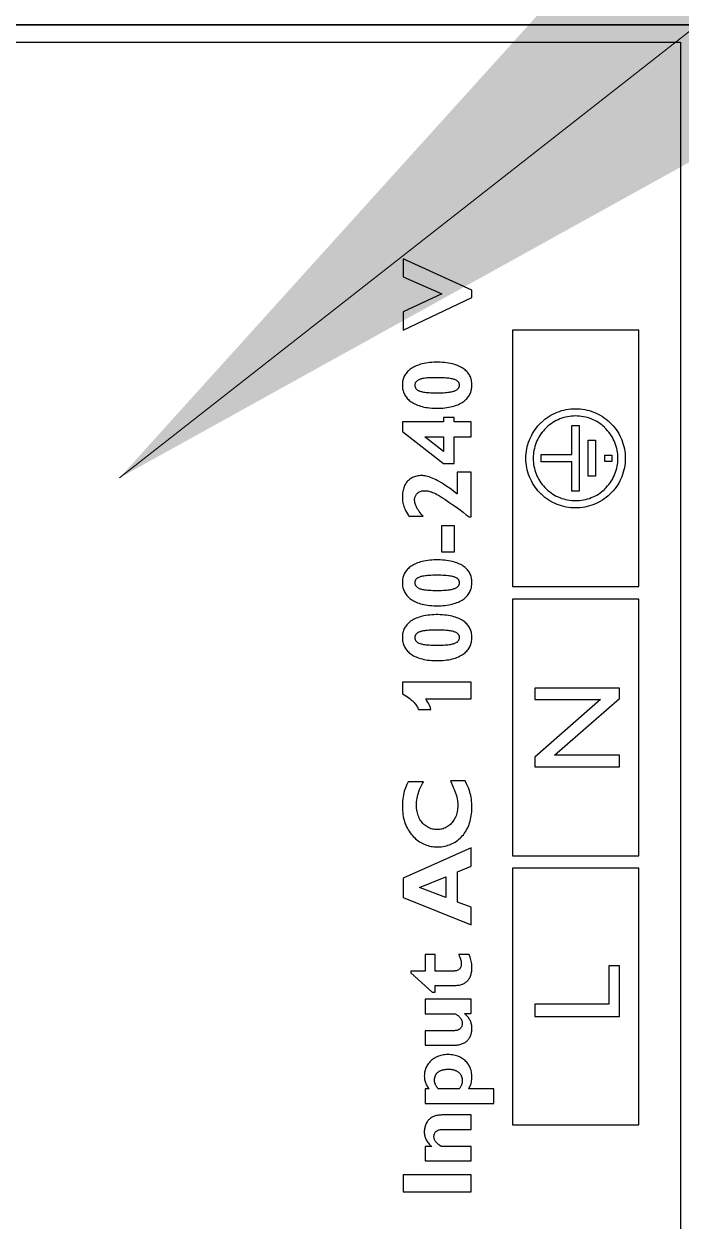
# Paper-space layout '2 DOOR PANEL LAYOUT - A1 Sheet' of a CAD drawing. Extents: x 50 to 825, y 22 to 486.
# Drawn here: x 434.412 to 436.84, y 322.807 to 327.233 of the extents above; entities that cross this region are included whole.
import ezdxf

# ---------------------------------------------------------------- set-up
doc = ezdxf.new("R2010")
doc.units = 0
doc.layers.add('N-ANNO-TEXT', color=2, linetype='Continuous', lineweight=18)
doc.layers.add('N-EQPM', color=3, linetype='Continuous', lineweight=25)

psp = doc.layouts.new('2 DOOR PANEL LAYOUT - A1 Sheet')

# ---------------------------------------------------------------- linework, layer by layer
at = {"layer": 'N-ANNO-TEXT'}
psp.add_lwpolyline([(434.7652, 325.5548), (440.0535, 329.7011), (442.566, 329.7011)], dxfattribs=at)
psp.add_solid([(438.6492, 327.707), (434.7652, 325.5548), (437.7412, 328.8503)], dxfattribs=at)
at = {"layer": 'N-EQPM', "linetype": 'Continuous'}
for p, q in [((422.2664, 327.2298), (439.1849, 327.2298)), ((437.1026, 327.2298), (423.5678, 327.2298)), ((423.8203, 327.1657), (436.8386, 327.1657)), ((436.8386, 327.1657), (436.8386, 319.4873))]:
    psp.add_line(p, q, dxfattribs=at)
for points in [[(436.0675, 326.2491), (435.8137, 326.3648), (435.8137, 326.2976), (435.9566, 326.2348), (435.8137, 326.1686), (435.8137, 326.1007), (436.0675, 326.2219)], [(436.6841, 326.1013), (436.2173, 326.1013), (436.2173, 325.1523), (436.6841, 325.1523)], [(435.8133, 325.876), (435.8146, 325.872), (435.8161, 325.8682), (435.8178, 325.8644), (435.8197, 325.8608), (435.8219, 325.8572), (435.8243, 325.8538), (435.8269, 325.8505), (435.8297, 325.8472), (435.8328, 325.8441), (435.8361, 325.8411), (435.8397, 325.8382), (435.8435, 325.8355), (435.8476, 325.8328), (435.8519, 325.8303), (435.8565, 325.8279), (435.8614, 325.8256), (435.8666, 325.8235), (435.872, 325.8216), (435.8778, 325.8197), (435.8838, 325.8181), (435.8902, 325.8166), (435.8969, 325.8154), (435.9039, 325.8143), (435.9112, 325.8134), (435.9189, 325.8127), (435.9269, 325.8122), (435.9352, 325.812), (435.9389, 325.812), (435.944, 325.812), (435.9522, 325.8123), (435.9602, 325.8128), (435.9678, 325.8135), (435.9751, 325.8144), (435.9821, 325.8155), (435.9887, 325.8168), (435.9951, 325.8183), (436.0011, 325.82), (436.0068, 325.8218), (436.0122, 325.8238), (436.0173, 325.8259), (436.0222, 325.8281), (436.0267, 325.8305), (436.031, 325.833), (436.035, 325.8357), (436.0387, 325.8384), (436.0422, 325.8413), (436.0455, 325.8442), (436.0485, 325.8473), (436.0513, 325.8505), (436.0538, 325.8538), (436.0561, 325.8572), (436.0583, 325.8607), (436.0602, 325.8644), (436.0618, 325.8681), (436.0633, 325.872), (436.064, 325.874), (436.0646, 325.8761), (436.0656, 325.8802), (436.0664, 325.8845), (436.067, 325.889), (436.0674, 325.8936), (436.0675, 325.8983), (436.0674, 325.903), (436.067, 325.9075), (436.0664, 325.9118), (436.0656, 325.916), (436.0646, 325.9201), (436.0633, 325.924), (436.0619, 325.9278), (436.0602, 325.9314), (436.0583, 325.935), (436.0562, 325.9384), (436.0538, 325.9417), (436.0513, 325.9449), (436.0485, 325.948), (436.0455, 325.9509), (436.0422, 325.9538), (436.0387, 325.9566), (436.035, 325.9592), (436.0309, 325.9618), (436.0266, 325.9642), (436.022, 325.9665), (436.0171, 325.9687), (436.0119, 325.9708), (436.0064, 325.9727), (436.0005, 325.9745), (435.9943, 325.9761), (435.9878, 325.9775), (435.9809, 325.9788), (435.9737, 325.9798), (435.9662, 325.9807), (435.9583, 325.9814), (435.9501, 325.9818), (435.9415, 325.982), (435.9378, 325.9821), (435.9351, 325.982), (435.9269, 325.9818), (435.919, 325.9814), (435.9114, 325.9808), (435.9041, 325.9799), (435.8971, 325.9788), (435.8904, 325.9775), (435.8839, 325.9761), (435.8778, 325.9745), (435.872, 325.9727), (435.8665, 325.9707), (435.8613, 325.9686), (435.8564, 325.9664), (435.8518, 325.964), (435.8474, 325.9615), (435.8433, 325.9589), (435.8395, 325.9562), (435.836, 325.9533), (435.8327, 325.9504), (435.8296, 325.9473), (435.8268, 325.9442), (435.8242, 325.9409), (435.8218, 325.9376), (435.8197, 325.9341), (435.8177, 325.9305), (435.816, 325.9269), (435.8146, 325.923), (435.8133, 325.9191), (435.8127, 325.9171), (435.8123, 325.9151), (435.8114, 325.9109), (435.8108, 325.9066), (435.8105, 325.9022), (435.8104, 325.8976), (435.8105, 325.893), (435.8108, 325.8886), (435.8114, 325.8843), (435.8123, 325.8801)], [(436.0199, 325.9028), (436.0202, 325.9012), (436.0204, 325.8994), (436.0205, 325.8976), (436.0204, 325.8957), (436.0202, 325.8939), (436.0199, 325.8922), (436.0194, 325.8906), (436.0189, 325.889), (436.0182, 325.8875), (436.0174, 325.8861), (436.0164, 325.8847), (436.0153, 325.8834), (436.0141, 325.8821), (436.0128, 325.8809), (436.0112, 325.8797), (436.0095, 325.8785), (436.0076, 325.8774), (436.0055, 325.8764), (436.0032, 325.8753), (436.0007, 325.8744), (435.9978, 325.8734), (435.9947, 325.8725), (435.9913, 325.8717), (435.9875, 325.871), (435.9834, 325.8703), (435.9788, 325.8697), (435.9738, 325.8691), (435.9682, 325.8686), (435.9621, 325.8683), (435.9554, 325.868), (435.9479, 325.8679), (435.9415, 325.8678), (435.9405, 325.8678), (435.9307, 325.8679), (435.9224, 325.868), (435.9152, 325.8683), (435.9089, 325.8687), (435.9033, 325.8691), (435.8982, 325.8696), (435.8937, 325.8702), (435.8896, 325.8708), (435.8859, 325.8716), (435.8825, 325.8723), (435.8795, 325.8732), (435.8768, 325.8741), (435.8743, 325.875), (435.872, 325.876), (435.87, 325.877), (435.8681, 325.8781), (435.8665, 325.8792), (435.865, 325.8804), (435.8636, 325.8816), (435.8625, 325.8829), (435.8614, 325.8842), (435.8605, 325.8855), (435.8597, 325.887), (435.859, 325.8885), (435.8587, 325.8893), (435.8584, 325.8901), (435.858, 325.8917), (435.8577, 325.8935), (435.8575, 325.8953), (435.8574, 325.8972), (435.8575, 325.8992), (435.8577, 325.901), (435.858, 325.9027), (435.8584, 325.9043), (435.859, 325.9059), (435.8593, 325.9067), (435.8597, 325.9074), (435.8605, 325.9088), (435.8614, 325.9102), (435.8624, 325.9115), (435.8636, 325.9127), (435.865, 325.9139), (435.8665, 325.9151), (435.8682, 325.9162), (435.87, 325.9173), (435.8721, 325.9183), (435.8744, 325.9193), (435.8769, 325.9202), (435.8797, 325.9211), (435.8828, 325.922), (435.8862, 325.9227), (435.8899, 325.9235), (435.8941, 325.9241), (435.8987, 325.9247), (435.9038, 325.9252), (435.9095, 325.9256), (435.9157, 325.9259), (435.9227, 325.9261), (435.9306, 325.9262), (435.9338, 325.9262), (435.9437, 325.9262), (435.9524, 325.926), (435.9599, 325.9258), (435.9666, 325.9254), (435.9725, 325.925), (435.9779, 325.9245), (435.9827, 325.9239), (435.987, 325.9232), (435.9909, 325.9225), (435.9944, 325.9217), (435.9976, 325.9209), (436.0005, 325.92), (436.0031, 325.9191), (436.0055, 325.9181), (436.0076, 325.9171), (436.0095, 325.916), (436.0112, 325.9149), (436.0127, 325.9138), (436.0141, 325.9126), (436.0153, 325.9113), (436.0164, 325.9101), (436.0173, 325.9088), (436.0182, 325.9074), (436.0189, 325.9059), (436.0192, 325.9052), (436.0194, 325.9044)], [(436.6292, 325.67), (436.6311, 325.6615), (436.6325, 325.653), (436.6335, 325.6443), (436.6341, 325.6356), (436.6343, 325.6269), (436.6341, 325.6181), (436.6335, 325.6094), (436.6325, 325.6008), (436.6311, 325.5922), (436.6292, 325.5837), (436.627, 325.5754), (436.6244, 325.5671), (436.6213, 325.559), (436.6179, 325.551), (436.6141, 325.5432), (436.6099, 325.5355), (436.6054, 325.5281), (436.6005, 325.5208), (436.5953, 325.5138), (436.5897, 325.507), (436.5838, 325.5005), (436.5776, 325.4943), (436.5771, 325.4938), (436.5706, 325.4879), (436.5638, 325.4823), (436.5568, 325.4771), (436.5496, 325.4722), (436.5421, 325.4677), (436.5344, 325.4635), (436.5266, 325.4597), (436.5186, 325.4563), (436.5105, 325.4533), (436.5022, 325.4506), (436.4939, 325.4484), (436.4854, 325.4466), (436.4768, 325.4451), (436.4682, 325.4441), (436.4595, 325.4435), (436.4507, 325.4433), (436.442, 325.4435), (436.4333, 325.4441), (436.4246, 325.4451), (436.4161, 325.4466), (436.4076, 325.4484), (436.3992, 325.4506), (436.391, 325.4533), (436.3828, 325.4563), (436.3748, 325.4597), (436.367, 325.4635), (436.3593, 325.4677), (436.3519, 325.4722), (436.3446, 325.4771), (436.3376, 325.4823), (436.3309, 325.4879), (436.3243, 325.4938), (436.3238, 325.4943), (436.3176, 325.5006), (436.3117, 325.5071), (436.3061, 325.5138), (436.3009, 325.5208), (436.296, 325.5281), (436.2914, 325.5355), (436.2873, 325.5432), (436.2835, 325.551), (436.2801, 325.559), (436.277, 325.5671), (436.2744, 325.5754), (436.2722, 325.5838), (436.2703, 325.5922), (436.2689, 325.6008), (436.2679, 325.6094), (436.2673, 325.6181), (436.2671, 325.6269), (436.2673, 325.6356), (436.2679, 325.6443), (436.2689, 325.653), (436.2703, 325.6615), (436.2722, 325.67), (436.2744, 325.6784), (436.277, 325.6866), (436.2801, 325.6947), (436.2835, 325.7027), (436.2873, 325.7106), (436.2914, 325.7182), (436.296, 325.7256), (436.3009, 325.7329), (436.3061, 325.7399), (436.3117, 325.7467), (436.3176, 325.7532), (436.3238, 325.7594), (436.3243, 325.7599), (436.3308, 325.7658), (436.3376, 325.7714), (436.3446, 325.7766), (436.3519, 325.7815), (436.3593, 325.786), (436.367, 325.7902), (436.3748, 325.794), (436.3828, 325.7974), (436.3909, 325.8004), (436.3992, 325.8031), (436.4076, 325.8053), (436.4161, 325.8071), (436.4246, 325.8086), (436.4333, 325.8096), (436.442, 325.8102), (436.4507, 325.8104), (436.4595, 325.8102), (436.4682, 325.8096), (436.4768, 325.8086), (436.4854, 325.8071), (436.4939, 325.8053), (436.5023, 325.8031), (436.5105, 325.8004), (436.5186, 325.7974), (436.5266, 325.794), (436.5345, 325.7902), (436.5421, 325.786), (436.5496, 325.7815), (436.5568, 325.7766), (436.5638, 325.7714), (436.5706, 325.7658), (436.5771, 325.7599), (436.5776, 325.7594), (436.5838, 325.7532), (436.5897, 325.7467), (436.5953, 325.7399), (436.6005, 325.7329), (436.6054, 325.7257), (436.61, 325.7182), (436.6141, 325.7106), (436.6179, 325.7027), (436.6213, 325.6948), (436.6244, 325.6866), (436.627, 325.6784)], [(436.0642, 325.7613), (436.0025, 325.7613), (436.0025, 325.7782), (435.9624, 325.7782), (435.9624, 325.7613), (435.8104, 325.7613), (435.8104, 325.7261), (435.9624, 325.6082), (436.0025, 325.6082), (436.0025, 325.7059), (436.0642, 325.7059)], [(436.601, 325.6708), (436.5987, 325.6778), (436.5962, 325.6848), (436.5932, 325.6916), (436.59, 325.6983), (436.5865, 325.7048), (436.5826, 325.7111), (436.5784, 325.7173), (436.574, 325.7233), (436.5692, 325.7291), (436.5642, 325.7346), (436.5589, 325.7399), (436.5585, 325.7403), (436.5529, 325.7454), (436.5471, 325.7501), (436.5412, 325.7546), (436.535, 325.7588), (436.5286, 325.7626), (436.5221, 325.7662), (436.5154, 325.7694), (436.5086, 325.7723), (436.5017, 325.7749), (436.4946, 325.7772), (436.4875, 325.7791), (436.4803, 325.7806), (436.473, 325.7819), (436.4656, 325.7827), (436.4582, 325.7833), (436.4507, 325.7834), (436.4433, 325.7833), (436.4358, 325.7827), (436.4285, 325.7819), (436.4212, 325.7806), (436.4139, 325.7791), (436.4068, 325.7772), (436.3997, 325.7749), (436.3928, 325.7723), (436.3859, 325.7694), (436.3793, 325.7662), (436.3727, 325.7626), (436.3664, 325.7588), (436.3602, 325.7546), (436.3542, 325.7501), (436.3484, 325.7454), (436.3429, 325.7404), (436.3424, 325.7399), (436.3371, 325.7346), (436.3321, 325.729), (436.3273, 325.7233), (436.3228, 325.7173), (436.3187, 325.7111), (436.3148, 325.7048), (436.3112, 325.6982), (436.308, 325.6916), (436.3051, 325.6848), (436.3025, 325.6778), (436.3003, 325.6708), (436.2984, 325.6636), (436.2968, 325.6564), (436.2956, 325.6491), (436.2947, 325.6418), (436.2942, 325.6343), (436.294, 325.6269), (436.2942, 325.6194), (436.2947, 325.612), (436.2956, 325.6046), (436.2968, 325.5973), (436.2984, 325.5901), (436.3003, 325.583), (436.3025, 325.5759), (436.3051, 325.569), (436.308, 325.5622), (436.3112, 325.5555), (436.3148, 325.549), (436.3187, 325.5426), (436.3228, 325.5364), (436.3273, 325.5305), (436.3321, 325.5247), (436.3371, 325.5191), (436.3424, 325.5138), (436.3429, 325.5133), (436.3484, 325.5083), (436.3542, 325.5036), (436.3602, 325.4991), (436.3664, 325.4949), (436.3728, 325.4911), (436.3793, 325.4875), (436.386, 325.4843), (436.3928, 325.4814), (436.3997, 325.4788), (436.4068, 325.4765), (436.4139, 325.4746), (436.4212, 325.4731), (436.4285, 325.4718), (436.4358, 325.471), (436.4433, 325.4704), (436.4507, 325.4703), (436.4582, 325.4704), (436.4656, 325.471), (436.473, 325.4718), (436.4803, 325.4731), (436.4875, 325.4746), (436.4946, 325.4765), (436.5017, 325.4788), (436.5086, 325.4814), (436.5154, 325.4843), (436.5221, 325.4875), (436.5286, 325.4911), (436.535, 325.4949), (436.5411, 325.4991), (436.5471, 325.5036), (436.5529, 325.5083), (436.5584, 325.5134), (436.5589, 325.5138), (436.5642, 325.5191), (436.5692, 325.5247), (436.5739, 325.5304), (436.5784, 325.5364), (436.5826, 325.5426), (436.5865, 325.5489), (436.59, 325.5555), (436.5932, 325.5622), (436.5962, 325.569), (436.5987, 325.5759), (436.601, 325.5829), (436.6029, 325.5901), (436.6045, 325.5973), (436.6057, 325.6046), (436.6066, 325.612), (436.6071, 325.6194), (436.6073, 325.6269), (436.6071, 325.6343), (436.6066, 325.6418), (436.6057, 325.6491), (436.6045, 325.6564), (436.6029, 325.6637)], [(436.4642, 325.5059), (436.4371, 325.5059), (436.4371, 325.6133), (436.3236, 325.6133), (436.3236, 325.6404), (436.4371, 325.6404), (436.4371, 325.7479), (436.4642, 325.7479)], [(435.9624, 325.6523), (435.8941, 325.7051), (435.8941, 325.7059), (435.9624, 325.7059)], [(436.5247, 325.5603), (436.4975, 325.5603), (436.4975, 325.6935), (436.5247, 325.6935)], [(436.5852, 325.6148), (436.5583, 325.6148), (436.5583, 325.639), (436.5852, 325.639)], [(435.8145, 325.4541), (435.816, 325.4493), (435.8179, 325.4444), (435.82, 325.4393), (435.8226, 325.4339), (435.8255, 325.4282), (435.829, 325.422), (435.8332, 325.4152), (435.8343, 325.4135), (435.8868, 325.4135), (435.8842, 325.4162), (435.8801, 325.4208), (435.8763, 325.4255), (435.8728, 325.4302), (435.8696, 325.4348), (435.8668, 325.4393), (435.8643, 325.4437), (435.8622, 325.448), (435.8603, 325.4522), (435.8588, 325.4562), (435.8576, 325.4601), (435.8567, 325.4637), (435.856, 325.4672), (435.8557, 325.4706), (435.8556, 325.4737), (435.8557, 325.4765), (435.856, 325.4792), (435.8566, 325.4818), (435.8574, 325.4844), (435.8585, 325.487), (435.8598, 325.4894), (435.8613, 325.4918), (435.863, 325.4941), (435.8649, 325.4962), (435.8671, 325.4982), (435.8694, 325.5), (435.8715, 325.5015), (435.8741, 325.5029), (435.8768, 325.5042), (435.8797, 325.5053), (435.8826, 325.5061), (435.8855, 325.5067), (435.8885, 325.507), (435.8916, 325.5072), (435.8959, 325.5071), (435.9002, 325.5067), (435.9044, 325.5061), (435.9087, 325.5053), (435.9108, 325.5048), (435.913, 325.5042), (435.9175, 325.5028), (435.9222, 325.5011), (435.9271, 325.499), (435.9324, 325.4966), (435.9382, 325.4936), (435.9445, 325.4901), (435.9514, 325.4859), (435.9593, 325.4809), (435.9677, 325.4753), (435.9826, 325.4653), (435.997, 325.4554), (436.0107, 325.4457), (436.0236, 325.4363), (436.0356, 325.4272), (436.0468, 325.4185), (436.0572, 325.4102), (436.0642, 325.4102), (436.0642, 325.5759), (436.0131, 325.5759), (436.0131, 325.4951), (436.0121, 325.4959), (436.0009, 325.5045), (435.9904, 325.5123), (435.9806, 325.5193), (435.9713, 325.5257), (435.9627, 325.5314), (435.9545, 325.5364), (435.9468, 325.5409), (435.9396, 325.5449), (435.9328, 325.5484), (435.9263, 325.5515), (435.9202, 325.5541), (435.9145, 325.5563), (435.909, 325.5582), (435.9038, 325.5597), (435.8989, 325.5609), (435.8943, 325.5619), (435.8899, 325.5625), (435.8857, 325.5629), (435.8816, 325.563), (435.8769, 325.5629), (435.8723, 325.5625), (435.8678, 325.5619), (435.8636, 325.5611), (435.8595, 325.5601), (435.8556, 325.5589), (435.8518, 325.5575), (435.8482, 325.5559), (435.8448, 325.5541), (435.8415, 325.5522), (435.8383, 325.55), (435.8353, 325.5476), (435.8325, 325.5451), (435.8298, 325.5423), (435.8273, 325.5394), (435.8249, 325.5363), (435.8227, 325.533), (435.8207, 325.5295), (435.8188, 325.5258), (435.8171, 325.5219), (435.8156, 325.5177), (435.8142, 325.5134), (435.813, 325.5089), (435.8121, 325.5041), (435.8113, 325.4992), (435.8108, 325.494), (435.8105, 325.4886), (435.8104, 325.4837), (435.8105, 325.4783), (435.8108, 325.4733), (435.8114, 325.4684), (435.8122, 325.4636), (435.8127, 325.4612), (435.8132, 325.4588)], [(436.0036, 325.3771), (435.9547, 325.3771), (435.9547, 325.2813), (436.0036, 325.2813)], [(436.0646, 325.1896), (436.0633, 325.1935), (436.0619, 325.1972), (436.0602, 325.2009), (436.0583, 325.2044), (436.0562, 325.2078), (436.0538, 325.2111), (436.0513, 325.2143), (436.0485, 325.2174), (436.0455, 325.2204), (436.0422, 325.2233), (436.0387, 325.226), (436.035, 325.2287), (436.0309, 325.2313), (436.0266, 325.2337), (436.022, 325.236), (436.0171, 325.2382), (436.0119, 325.2402), (436.0063, 325.2422), (436.0005, 325.2439), (435.9943, 325.2455), (435.9878, 325.247), (435.9809, 325.2482), (435.9737, 325.2493), (435.9662, 325.2502), (435.9583, 325.2508), (435.95, 325.2513), (435.9415, 325.2515), (435.9378, 325.2515), (435.9351, 325.2515), (435.9269, 325.2513), (435.919, 325.2509), (435.9114, 325.2502), (435.9041, 325.2493), (435.897, 325.2483), (435.8903, 325.247), (435.8839, 325.2455), (435.8778, 325.2439), (435.872, 325.2421), (435.8665, 325.2402), (435.8613, 325.2381), (435.8564, 325.2358), (435.8518, 325.2335), (435.8474, 325.231), (435.8433, 325.2284), (435.8395, 325.2256), (435.836, 325.2228), (435.8326, 325.2199), (435.8296, 325.2168), (435.8268, 325.2137), (435.8242, 325.2104), (435.8218, 325.207), (435.8197, 325.2036), (435.8177, 325.2), (435.816, 325.1963), (435.8146, 325.1925), (435.8133, 325.1886), (435.8127, 325.1866), (435.8123, 325.1845), (435.8114, 325.1804), (435.8108, 325.1761), (435.8105, 325.1716), (435.8104, 325.167), (435.8105, 325.1625), (435.8108, 325.1581), (435.8114, 325.1538), (435.8123, 325.1496), (435.8133, 325.1455), (435.8146, 325.1415), (435.8161, 325.1376), (435.8178, 325.1339), (435.8197, 325.1302), (435.8219, 325.1267), (435.8243, 325.1233), (435.8269, 325.1199), (435.8297, 325.1167), (435.8328, 325.1136), (435.8361, 325.1106), (435.8397, 325.1077), (435.8435, 325.1049), (435.8476, 325.1023), (435.8519, 325.0998), (435.8565, 325.0974), (435.8614, 325.0951), (435.8665, 325.093), (435.872, 325.091), (435.8778, 325.0892), (435.8838, 325.0876), (435.8902, 325.0861), (435.8969, 325.0849), (435.9039, 325.0838), (435.9112, 325.0829), (435.9189, 325.0822), (435.9269, 325.0817), (435.9352, 325.0815), (435.9389, 325.0815), (435.944, 325.0815), (435.9522, 325.0818), (435.9602, 325.0823), (435.9678, 325.083), (435.9751, 325.0839), (435.9821, 325.085), (435.9888, 325.0863), (435.9951, 325.0878), (436.0011, 325.0895), (436.0068, 325.0913), (436.0123, 325.0933), (436.0174, 325.0954), (436.0222, 325.0976), (436.0267, 325.1), (436.031, 325.1025), (436.035, 325.1051), (436.0387, 325.1079), (436.0422, 325.1107), (436.0455, 325.1137), (436.0485, 325.1168), (436.0513, 325.12), (436.0538, 325.1233), (436.0561, 325.1267), (436.0583, 325.1302), (436.0602, 325.1339), (436.0618, 325.1376), (436.0633, 325.1415), (436.064, 325.1435), (436.0646, 325.1455), (436.0656, 325.1497), (436.0664, 325.154), (436.067, 325.1585), (436.0674, 325.163), (436.0675, 325.1678), (436.0674, 325.1725), (436.067, 325.177), (436.0664, 325.1813), (436.0656, 325.1855)], [(436.0199, 325.1723), (436.0202, 325.1706), (436.0204, 325.1689), (436.0205, 325.167), (436.0204, 325.1651), (436.0202, 325.1634), (436.0199, 325.1616), (436.0194, 325.16), (436.0189, 325.1585), (436.0182, 325.157), (436.0174, 325.1555), (436.0164, 325.1542), (436.0153, 325.1528), (436.0141, 325.1516), (436.0128, 325.1503), (436.0112, 325.1491), (436.0095, 325.148), (436.0076, 325.1469), (436.0056, 325.1458), (436.0032, 325.1448), (436.0007, 325.1438), (435.9979, 325.1429), (435.9947, 325.142), (435.9913, 325.1412), (435.9875, 325.1405), (435.9834, 325.1398), (435.9788, 325.1391), (435.9738, 325.1386), (435.9682, 325.1381), (435.9621, 325.1378), (435.9553, 325.1375), (435.9478, 325.1374), (435.9415, 325.1373), (435.9406, 325.1373), (435.9308, 325.1374), (435.9225, 325.1375), (435.9153, 325.1378), (435.909, 325.1382), (435.9033, 325.1386), (435.8983, 325.1391), (435.8937, 325.1397), (435.8896, 325.1403), (435.8859, 325.141), (435.8826, 325.1418), (435.8795, 325.1427), (435.8768, 325.1435), (435.8743, 325.1445), (435.872, 325.1455), (435.87, 325.1465), (435.8681, 325.1476), (435.8665, 325.1487), (435.865, 325.1499), (435.8636, 325.1511), (435.8625, 325.1523), (435.8614, 325.1536), (435.8605, 325.155), (435.8597, 325.1564), (435.859, 325.1579), (435.8587, 325.1587), (435.8584, 325.1595), (435.858, 325.1612), (435.8577, 325.1629), (435.8575, 325.1647), (435.8574, 325.1667), (435.8575, 325.1686), (435.8577, 325.1704), (435.858, 325.1722), (435.8584, 325.1738), (435.859, 325.1754), (435.8593, 325.1761), (435.8597, 325.1768), (435.8605, 325.1783), (435.8614, 325.1796), (435.8624, 325.1809), (435.8636, 325.1822), (435.865, 325.1834), (435.8665, 325.1846), (435.8682, 325.1857), (435.87, 325.1867), (435.8721, 325.1878), (435.8744, 325.1888), (435.8769, 325.1897), (435.8797, 325.1906), (435.8828, 325.1914), (435.8862, 325.1922), (435.8899, 325.1929), (435.8941, 325.1936), (435.8987, 325.1941), (435.9038, 325.1946), (435.9094, 325.195), (435.9157, 325.1954), (435.9227, 325.1956), (435.9306, 325.1957), (435.9338, 325.1957), (435.9437, 325.1956), (435.9524, 325.1955), (435.9599, 325.1952), (435.9666, 325.1949), (435.9725, 325.1944), (435.9779, 325.1939), (435.9827, 325.1933), (435.987, 325.1927), (435.9909, 325.192), (435.9944, 325.1912), (435.9976, 325.1903), (436.0005, 325.1895), (436.0031, 325.1885), (436.0055, 325.1875), (436.0076, 325.1865), (436.0095, 325.1855), (436.0112, 325.1844), (436.0127, 325.1832), (436.0141, 325.182), (436.0153, 325.1808), (436.0164, 325.1795), (436.0173, 325.1782), (436.0182, 325.1768), (436.0189, 325.1754), (436.0192, 325.1746), (436.0194, 325.1739)], [(436.6841, 325.1064), (436.2173, 325.1064), (436.2173, 324.1574), (436.6841, 324.1574)], [(436.0646, 324.9868), (436.0633, 324.9907), (436.0619, 324.9945), (436.0602, 324.9982), (436.0583, 325.0017), (436.0562, 325.0051), (436.0538, 325.0084), (436.0513, 325.0116), (436.0485, 325.0147), (436.0455, 325.0177), (436.0422, 325.0206), (436.0387, 325.0233), (436.035, 325.026), (436.0309, 325.0285), (436.0266, 325.031), (436.022, 325.0333), (436.0171, 325.0355), (436.0119, 325.0375), (436.0064, 325.0394), (436.0005, 325.0412), (435.9943, 325.0428), (435.9878, 325.0443), (435.9809, 325.0455), (435.9737, 325.0466), (435.9662, 325.0475), (435.9583, 325.0481), (435.9501, 325.0486), (435.9415, 325.0488), (435.9378, 325.0488), (435.9351, 325.0488), (435.9269, 325.0486), (435.919, 325.0482), (435.9114, 325.0475), (435.9041, 325.0466), (435.897, 325.0456), (435.8903, 325.0443), (435.8839, 325.0428), (435.8778, 325.0412), (435.872, 325.0394), (435.8665, 325.0375), (435.8613, 325.0354), (435.8564, 325.0331), (435.8518, 325.0308), (435.8474, 325.0283), (435.8433, 325.0256), (435.8395, 325.0229), (435.836, 325.0201), (435.8327, 325.0171), (435.8296, 325.0141), (435.8268, 325.0109), (435.8242, 325.0077), (435.8218, 325.0043), (435.8197, 325.0008), (435.8177, 324.9973), (435.816, 324.9936), (435.8146, 324.9898), (435.8133, 324.9859), (435.8127, 324.9838), (435.8123, 324.9818), (435.8114, 324.9776), (435.8108, 324.9733), (435.8105, 324.9689), (435.8104, 324.9643), (435.8105, 324.9598), (435.8108, 324.9553), (435.8114, 324.951), (435.8123, 324.9468), (435.8133, 324.9427), (435.8146, 324.9388), (435.8161, 324.9349), (435.8178, 324.9311), (435.8197, 324.9275), (435.8219, 324.9239), (435.8243, 324.9205), (435.8269, 324.9172), (435.8297, 324.914), (435.8328, 324.9108), (435.8361, 324.9078), (435.8397, 324.905), (435.8435, 324.9022), (435.8476, 324.8995), (435.8519, 324.897), (435.8565, 324.8946), (435.8614, 324.8924), (435.8666, 324.8903), (435.872, 324.8883), (435.8778, 324.8865), (435.8838, 324.8849), (435.8902, 324.8834), (435.8969, 324.8821), (435.9039, 324.881), (435.9112, 324.8801), (435.9189, 324.8795), (435.9269, 324.879), (435.9352, 324.8788), (435.9389, 324.8788), (435.944, 324.8788), (435.9522, 324.8791), (435.9602, 324.8795), (435.9678, 324.8803), (435.9751, 324.8812), (435.9821, 324.8823), (435.9887, 324.8836), (435.9951, 324.8851), (436.0011, 324.8867), (436.0068, 324.8885), (436.0122, 324.8905), (436.0173, 324.8926), (436.0222, 324.8949), (436.0267, 324.8973), (436.031, 324.8998), (436.035, 324.9024), (436.0387, 324.9052), (436.0422, 324.908), (436.0455, 324.911), (436.0485, 324.9141), (436.0513, 324.9172), (436.0538, 324.9205), (436.0561, 324.924), (436.0583, 324.9275), (436.0602, 324.9311), (436.0618, 324.9349), (436.0633, 324.9388), (436.064, 324.9408), (436.0646, 324.9428), (436.0656, 324.947), (436.0664, 324.9513), (436.067, 324.9557), (436.0674, 324.9603), (436.0675, 324.9651), (436.0674, 324.9697), (436.067, 324.9742), (436.0664, 324.9786), (436.0656, 324.9828)], [(436.0199, 324.9695), (436.0202, 324.9679), (436.0204, 324.9661), (436.0205, 324.9643), (436.0204, 324.9624), (436.0202, 324.9606), (436.0199, 324.9589), (436.0194, 324.9573), (436.0189, 324.9557), (436.0182, 324.9542), (436.0174, 324.9528), (436.0164, 324.9514), (436.0153, 324.9501), (436.0141, 324.9488), (436.0128, 324.9476), (436.0112, 324.9464), (436.0095, 324.9453), (436.0076, 324.9442), (436.0055, 324.9431), (436.0032, 324.9421), (436.0007, 324.9411), (435.9978, 324.9402), (435.9947, 324.9393), (435.9913, 324.9385), (435.9875, 324.9377), (435.9833, 324.937), (435.9788, 324.9364), (435.9737, 324.9359), (435.9682, 324.9354), (435.962, 324.935), (435.9553, 324.9348), (435.9478, 324.9346), (435.9415, 324.9346), (435.9406, 324.9346), (435.9308, 324.9346), (435.9225, 324.9348), (435.9153, 324.9351), (435.909, 324.9354), (435.9033, 324.9358), (435.8983, 324.9363), (435.8937, 324.9369), (435.8896, 324.9376), (435.8859, 324.9383), (435.8826, 324.9391), (435.8795, 324.9399), (435.8768, 324.9408), (435.8743, 324.9417), (435.872, 324.9427), (435.87, 324.9438), (435.8681, 324.9448), (435.8665, 324.9459), (435.865, 324.9471), (435.8636, 324.9483), (435.8625, 324.9496), (435.8614, 324.9509), (435.8605, 324.9523), (435.8597, 324.9537), (435.859, 324.9552), (435.8587, 324.956), (435.8584, 324.9568), (435.858, 324.9584), (435.8577, 324.9602), (435.8575, 324.962), (435.8574, 324.9639), (435.8575, 324.9659), (435.8577, 324.9677), (435.858, 324.9694), (435.8584, 324.9711), (435.859, 324.9726), (435.8593, 324.9734), (435.8597, 324.9741), (435.8605, 324.9755), (435.8614, 324.9769), (435.8624, 324.9782), (435.8636, 324.9794), (435.865, 324.9806), (435.8665, 324.9818), (435.8682, 324.9829), (435.87, 324.984), (435.8721, 324.985), (435.8744, 324.986), (435.8769, 324.9869), (435.8797, 324.9878), (435.8828, 324.9887), (435.8862, 324.9894), (435.8899, 324.9902), (435.8941, 324.9908), (435.8987, 324.9914), (435.9038, 324.9919), (435.9094, 324.9923), (435.9157, 324.9926), (435.9227, 324.9928), (435.9306, 324.9929), (435.9338, 324.9929), (435.9437, 324.9929), (435.9524, 324.9927), (435.9599, 324.9925), (435.9666, 324.9921), (435.9725, 324.9917), (435.9779, 324.9912), (435.9827, 324.9906), (435.987, 324.9899), (435.9909, 324.9892), (435.9944, 324.9884), (435.9976, 324.9876), (436.0005, 324.9867), (436.0031, 324.9858), (436.0055, 324.9848), (436.0076, 324.9838), (436.0095, 324.9827), (436.0112, 324.9816), (436.0127, 324.9805), (436.0141, 324.9793), (436.0153, 324.9781), (436.0164, 324.9768), (436.0173, 324.9755), (436.0182, 324.9741), (436.0189, 324.9726), (436.0192, 324.9719), (436.0194, 324.9711)], [(436.0642, 324.7987), (435.8104, 324.7987), (435.8104, 324.7561), (435.8171, 324.7523), (435.8232, 324.7486), (435.8288, 324.7449), (435.834, 324.7413), (435.8387, 324.7377), (435.843, 324.7343), (435.8469, 324.7308), (435.8504, 324.7275), (435.8535, 324.7241), (435.8564, 324.7208), (435.859, 324.7175), (435.8613, 324.7142), (435.8634, 324.7108), (435.8653, 324.7074), (435.8671, 324.7038), (435.869, 324.6997), (435.8695, 324.6984), (435.9162, 324.6984), (435.9143, 324.7041), (435.9126, 324.7087), (435.9109, 324.7128), (435.91, 324.7148), (435.909, 324.7168), (435.9068, 324.721), (435.9039, 324.7259), (435.8997, 324.7326), (435.8967, 324.7373), (436.0642, 324.7373)], [(436.6134, 324.7768), (436.3003, 324.7768), (436.3003, 324.7346), (436.5427, 324.7346), (436.3003, 324.5224), (436.3003, 324.4866), (436.6134, 324.4866), (436.6134, 324.5289), (436.3724, 324.5289), (436.6134, 324.7382)], [(435.8659, 324.3159), (435.8647, 324.3213), (435.8638, 324.3269), (435.8631, 324.3327), (435.8627, 324.3387), (435.8625, 324.3447), (435.8627, 324.351), (435.8631, 324.3572), (435.8638, 324.3634), (435.8648, 324.3697), (435.8661, 324.376), (435.8677, 324.3824), (435.8695, 324.3889), (435.8718, 324.3955), (435.8743, 324.4023), (435.8773, 324.4093), (435.8806, 324.4165), (435.8844, 324.424), (435.8882, 324.431), (435.8324, 324.431), (435.8294, 324.4258), (435.8267, 324.4203), (435.8241, 324.4145), (435.8217, 324.4086), (435.8195, 324.4023), (435.8175, 324.3958), (435.8158, 324.3891), (435.8143, 324.3821), (435.813, 324.3749), (435.8119, 324.3674), (435.8112, 324.3597), (435.8106, 324.3518), (435.8104, 324.3436), (435.8104, 324.3403), (435.8105, 324.3325), (435.8109, 324.3248), (435.8116, 324.3174), (435.8126, 324.3101), (435.8138, 324.303), (435.8152, 324.2961), (435.8169, 324.2894), (435.8189, 324.2829), (435.8211, 324.2765), (435.8235, 324.2704), (435.8261, 324.2644), (435.829, 324.2587), (435.8321, 324.2531), (435.8354, 324.2478), (435.8389, 324.2426), (435.8425, 324.2377), (435.8464, 324.233), (435.8505, 324.2285), (435.8547, 324.2242), (435.8591, 324.2202), (435.8637, 324.2163), (435.8684, 324.2128), (435.8733, 324.2094), (435.8783, 324.2063), (435.8835, 324.2035), (435.8888, 324.2009), (435.8941, 324.1986), (435.8996, 324.1965), (435.9052, 324.1947), (435.9109, 324.1932), (435.9163, 324.192), (435.9221, 324.191), (435.9279, 324.1903), (435.9338, 324.1899), (435.9397, 324.1897), (435.9435, 324.1898), (435.9496, 324.1901), (435.9556, 324.1907), (435.9615, 324.1916), (435.9673, 324.1927), (435.9731, 324.1942), (435.9788, 324.1959), (435.9843, 324.1978), (435.9898, 324.2), (435.9951, 324.2025), (436.0003, 324.2052), (436.0053, 324.2081), (436.0102, 324.2113), (436.0149, 324.2147), (436.0194, 324.2184), (436.0238, 324.2222), (436.028, 324.2263), (436.032, 324.2306), (436.0358, 324.2351), (436.0394, 324.2398), (436.0429, 324.2447), (436.0461, 324.2499), (436.0491, 324.2552), (436.0519, 324.2607), (436.0545, 324.2665), (436.0569, 324.2724), (436.059, 324.2786), (436.061, 324.285), (436.0627, 324.2916), (436.0641, 324.2983), (436.0653, 324.3053), (436.0662, 324.3126), (436.0669, 324.32), (436.0672, 324.3238), (436.0673, 324.3277), (436.0675, 324.3355), (436.0674, 324.3441), (436.067, 324.3521), (436.0663, 324.3596), (436.0655, 324.3668), (436.0643, 324.3738), (436.0629, 324.3806), (436.0613, 324.3874), (436.0593, 324.3942), (436.057, 324.4011), (436.0543, 324.4082), (436.0513, 324.4156), (436.0477, 324.4235), (436.0435, 324.432), (436.0425, 324.4339), (435.9878, 324.4339), (435.989, 324.4313), (435.9955, 324.4177), (436, 324.4078), (436.0034, 324.3996), (436.0062, 324.3925), (436.0085, 324.3859), (436.0104, 324.3797), (436.0119, 324.3737), (436.0131, 324.3678), (436.0141, 324.3619), (436.0148, 324.3559), (436.015, 324.3528), (436.0152, 324.3497), (436.0153, 324.3432), (436.0152, 324.3376), (436.0148, 324.3318), (436.0141, 324.3261), (436.0132, 324.3206), (436.012, 324.3153), (436.0105, 324.3101), (436.0089, 324.3052), (436.007, 324.3004), (436.0048, 324.2958), (436.0025, 324.2915), (436, 324.2873), (435.9972, 324.2834), (435.9943, 324.2797), (435.9912, 324.2763), (435.988, 324.2731), (435.9846, 324.2701), (435.981, 324.2674), (435.9773, 324.2649), (435.9735, 324.2626), (435.9695, 324.2606), (435.9654, 324.2589), (435.9612, 324.2574), (435.9569, 324.2562), (435.9525, 324.2552), (435.9479, 324.2545), (435.9433, 324.2541), (435.9385, 324.254), (435.9339, 324.2541), (435.9293, 324.2545), (435.9248, 324.2552), (435.9204, 324.2562), (435.9162, 324.2574), (435.912, 324.2589), (435.908, 324.2606), (435.9041, 324.2626), (435.9003, 324.2649), (435.8966, 324.2674), (435.8931, 324.2701), (435.8898, 324.2731), (435.8866, 324.2764), (435.8835, 324.2798), (435.8806, 324.2836), (435.8779, 324.2875), (435.8754, 324.2917), (435.8731, 324.2961), (435.8709, 324.3007), (435.869, 324.3056), (435.8674, 324.3106)], [(436.0642, 324.186), (435.8137, 324.0748), (435.8137, 324.0024), (436.0642, 323.9014), (436.0642, 323.9675), (436.0146, 323.9863), (436.0146, 324.0983), (436.0642, 324.1188)], [(436.6841, 324.1115), (436.2173, 324.1115), (436.2173, 323.1626), (436.6841, 323.1626)], [(435.9709, 324.0028), (435.8735, 324.0395), (435.9709, 324.0799)], [(436.0265, 323.7714), (436.0273, 323.7678), (436.0278, 323.7643), (436.0281, 323.7607), (436.0282, 323.7571), (436.0281, 323.7543), (436.0278, 323.7517), (436.0273, 323.7493), (436.0266, 323.747), (436.0258, 323.7449), (436.0248, 323.7429), (436.0236, 323.7411), (436.0223, 323.7394), (436.0208, 323.7378), (436.0192, 323.7364), (436.0174, 323.7352), (436.0154, 323.7341), (436.0133, 323.7331), (436.0111, 323.7323), (436.0086, 323.7317), (436.006, 323.7313), (436.0032, 323.731), (436.001, 323.731), (435.9312, 323.731), (435.9312, 323.7927), (435.8949, 323.7927), (435.8949, 323.731), (435.8416, 323.731), (435.8416, 323.7244), (435.9209, 323.6535), (435.9312, 323.6535), (435.9312, 323.6778), (436.004, 323.6778), (436.0087, 323.6779), (436.0131, 323.6782), (436.0173, 323.6787), (436.0213, 323.6793), (436.0251, 323.6802), (436.0287, 323.6812), (436.0321, 323.6824), (436.0338, 323.683), (436.0354, 323.6837), (436.0384, 323.6852), (436.0413, 323.6869), (436.044, 323.6886), (436.0466, 323.6906), (436.049, 323.6927), (436.0513, 323.6949), (436.0534, 323.6973), (436.0554, 323.6999), (436.0573, 323.7026), (436.059, 323.7055), (436.0605, 323.7085), (436.062, 323.7118), (436.0632, 323.7152), (436.0644, 323.7188), (436.0653, 323.7227), (436.0661, 323.7267), (436.0667, 323.7309), (436.0672, 323.7353), (436.0674, 323.74), (436.0675, 323.7435), (436.0674, 323.7486), (436.0671, 323.7535), (436.0666, 323.7582), (436.0659, 323.7628), (436.065, 323.7676), (436.0638, 323.7723), (436.0624, 323.7773), (436.0607, 323.7826), (436.0586, 323.7883), (436.0568, 323.7927), (436.0183, 323.7927), (436.0186, 323.792), (436.0209, 323.7872), (436.0228, 323.7828), (436.0244, 323.7788), (436.0256, 323.775)], [(436.6134, 323.7498), (436.5731, 323.7498), (436.5731, 323.6083), (436.3003, 323.6083), (436.3003, 323.5634), (436.6134, 323.5634)], [(436.031, 323.5444), (436.0315, 323.542), (436.0317, 323.5395), (436.0318, 323.5371), (436.0318, 323.5356), (436.0316, 323.5332), (436.0312, 323.5309), (436.0307, 323.5287), (436.03, 323.5266), (436.0292, 323.5246), (436.0281, 323.5228), (436.027, 323.5211), (436.0257, 323.5195), (436.0242, 323.518), (436.0226, 323.5167), (436.0208, 323.5154), (436.0189, 323.5143), (436.0178, 323.5138), (436.0167, 323.5133), (436.0144, 323.5124), (436.0119, 323.5116), (436.0091, 323.5111), (436.0062, 323.5106), (436.003, 323.5103), (435.9995, 323.5102), (435.8949, 323.5102), (435.8949, 323.457), (436.0032, 323.457), (436.0075, 323.4571), (436.0116, 323.4574), (436.0156, 323.4578), (436.0194, 323.4585), (436.0231, 323.4593), (436.0266, 323.4602), (436.03, 323.4613), (436.0332, 323.4626), (436.0363, 323.464), (436.0392, 323.4656), (436.042, 323.4673), (436.0446, 323.4692), (436.0472, 323.4711), (436.0495, 323.4733), (436.0518, 323.4755), (436.0539, 323.4779), (436.0558, 323.4805), (436.0577, 323.4831), (436.0594, 323.4859), (436.0609, 323.4889), (436.0623, 323.4919), (436.0635, 323.4951), (436.0646, 323.4984), (436.0655, 323.5019), (436.0663, 323.5054), (436.0669, 323.5091), (436.0672, 323.5129), (436.0675, 323.5167), (436.0675, 323.5191), (436.0674, 323.523), (436.0671, 323.5267), (436.0667, 323.5302), (436.066, 323.5337), (436.0653, 323.537), (436.0643, 323.5402), (436.0631, 323.5434), (436.0618, 323.5465), (436.0602, 323.5496), (436.0585, 323.5526), (436.0565, 323.5557), (436.0543, 323.5587), (436.0519, 323.5618), (436.0492, 323.5649), (436.0461, 323.568), (436.0427, 323.5713), (436.0399, 323.5738), (436.0642, 323.5738), (436.0642, 323.627), (435.8949, 323.627), (435.8949, 323.5734), (436.0028, 323.5734), (436.0056, 323.5724), (436.0083, 323.5712), (436.011, 323.5698), (436.0135, 323.5682), (436.0159, 323.5665), (436.018, 323.5648), (436.0202, 323.5629), (436.0222, 323.5608), (436.024, 323.5586), (436.0257, 323.5564), (436.0271, 323.5541), (436.0284, 323.5517), (436.0294, 323.5493), (436.0303, 323.5469)], [(435.8945, 323.3222), (435.8958, 323.3183), (435.8973, 323.3145), (435.8991, 323.3107), (435.9011, 323.307), (435.9034, 323.3032), (435.9061, 323.2994), (435.9091, 323.2955), (435.9095, 323.295), (435.8949, 323.295), (435.8949, 323.2418), (436.1486, 323.2418), (436.1486, 323.295), (436.0557, 323.295), (436.0578, 323.2988), (436.0597, 323.3029), (436.0615, 323.3071), (436.0631, 323.3116), (436.0643, 323.3157), (436.0655, 323.3204), (436.0663, 323.3251), (436.067, 323.3298), (436.0674, 323.3343), (436.0675, 323.3387), (436.0674, 323.3438), (436.067, 323.3488), (436.0664, 323.3536), (436.0656, 323.3582), (436.0645, 323.3628), (436.0632, 323.3671), (436.0617, 323.3714), (436.06, 323.3755), (436.0581, 323.3794), (436.056, 323.3832), (436.0548, 323.385), (436.0536, 323.3868), (436.0511, 323.3903), (436.0484, 323.3936), (436.0455, 323.3967), (436.0424, 323.3997), (436.0391, 323.4026), (436.0356, 323.4052), (436.0319, 323.4077), (436.0281, 323.41), (436.024, 323.4121), (436.0198, 323.4141), (436.0154, 323.4158), (436.0108, 323.4174), (436.006, 323.4187), (436.0011, 323.4198), (435.9959, 323.4207), (435.9906, 323.4214), (435.9851, 323.4219), (435.9795, 323.4221), (435.9775, 323.4221), (435.9725, 323.422), (435.9675, 323.4216), (435.9626, 323.421), (435.9578, 323.4201), (435.9531, 323.419), (435.9485, 323.4177), (435.944, 323.4162), (435.9396, 323.4144), (435.9354, 323.4124), (435.9313, 323.4102), (435.9273, 323.4078), (435.9254, 323.4065), (435.9217, 323.4039), (435.9182, 323.401), (435.9149, 323.398), (435.9118, 323.3948), (435.9089, 323.3915), (435.9062, 323.388), (435.9037, 323.3844), (435.9014, 323.3807), (435.8994, 323.3769), (435.8975, 323.373), (435.896, 323.369), (435.8946, 323.3649), (435.8935, 323.3607), (435.8927, 323.3565), (435.8921, 323.3522), (435.8917, 323.3479), (435.8916, 323.3435), (435.8917, 323.3389), (435.892, 323.3345), (435.8926, 323.3303), (435.8934, 323.3262)], [(435.9305, 323.3178), (435.9301, 323.3197), (435.9298, 323.3217), (435.9296, 323.3237), (435.9294, 323.3258), (435.9294, 323.3281), (435.9294, 323.3303), (435.9296, 323.3325), (435.9298, 323.3345), (435.9302, 323.3366), (435.9306, 323.3385), (435.9311, 323.3404), (435.9317, 323.3422), (435.9324, 323.344), (435.9331, 323.3456), (435.934, 323.3473), (435.9349, 323.3489), (435.9359, 323.3504), (435.937, 323.3518), (435.9382, 323.3532), (435.9394, 323.3546), (435.9408, 323.3559), (435.9422, 323.3571), (435.9437, 323.3583), (435.9453, 323.3594), (435.947, 323.3605), (435.9488, 323.3615), (435.9507, 323.3624), (435.9527, 323.3633), (435.9548, 323.3641), (435.957, 323.3649), (435.9593, 323.3656), (435.9618, 323.3662), (435.9643, 323.3667), (435.967, 323.3672), (435.9697, 323.3675), (435.9726, 323.3678), (435.9756, 323.368), (435.9788, 323.3681), (435.9804, 323.3681), (435.9805, 323.3681), (435.9835, 323.3681), (435.9864, 323.3679), (435.9892, 323.3677), (435.9919, 323.3673), (435.9945, 323.3669), (435.997, 323.3664), (435.9995, 323.3658), (436.0018, 323.3652), (436.0041, 323.3644), (436.0062, 323.3636), (436.0083, 323.3627), (436.0103, 323.3618), (436.0122, 323.3608), (436.014, 323.3597), (436.0157, 323.3585), (436.0173, 323.3573), (436.0188, 323.3561), (436.0203, 323.3547), (436.0216, 323.3534), (436.0229, 323.3519), (436.0241, 323.3504), (436.0252, 323.3489), (436.0263, 323.3473), (436.0272, 323.3456), (436.0276, 323.3448), (436.0281, 323.3439), (436.0288, 323.3421), (436.0295, 323.3403), (436.0301, 323.3384), (436.0306, 323.3365), (436.0311, 323.3345), (436.0314, 323.3324), (436.0316, 323.3303), (436.0318, 323.3281), (436.0318, 323.3259), (436.0318, 323.3237), (436.0317, 323.3215), (436.0314, 323.3194), (436.0311, 323.3173), (436.0306, 323.3152), (436.0304, 323.3142), (436.0301, 323.3132), (436.0295, 323.3111), (436.0287, 323.3091), (436.0279, 323.307), (436.0269, 323.3049), (436.0258, 323.3028), (436.0245, 323.3006), (436.0231, 323.2984), (436.0216, 323.2961), (436.0208, 323.295), (435.943, 323.295), (435.942, 323.2964), (435.9399, 323.2991), (435.9381, 323.3016), (435.9366, 323.304), (435.9353, 323.3062), (435.9342, 323.3082), (435.9332, 323.3102), (435.9324, 323.3122), (435.9316, 323.314), (435.9313, 323.315), (435.931, 323.3159)], [(435.928, 323.1119), (435.9275, 323.1142), (435.9272, 323.1166), (435.9272, 323.1191), (435.9272, 323.1208), (435.9274, 323.1232), (435.9278, 323.1254), (435.9284, 323.1275), (435.9291, 323.1296), (435.9299, 323.1314), (435.931, 323.1332), (435.9322, 323.1349), (435.9335, 323.1364), (435.935, 323.1379), (435.9358, 323.1386), (435.9367, 323.1392), (435.9386, 323.1404), (435.9406, 323.1415), (435.9428, 323.1425), (435.9453, 323.1434), (435.9479, 323.1441), (435.9508, 323.1447), (435.9539, 323.1451), (435.9573, 323.1454), (435.961, 323.1455), (436.0642, 323.1455), (436.0642, 323.1988), (435.9566, 323.1988), (435.9521, 323.1987), (435.9479, 323.1984), (435.9438, 323.1979), (435.94, 323.1973), (435.9363, 323.1965), (435.9327, 323.1956), (435.9294, 323.1945), (435.9261, 323.1932), (435.9231, 323.1918), (435.9202, 323.1903), (435.9174, 323.1886), (435.9148, 323.1868), (435.9122, 323.1848), (435.9099, 323.1827), (435.9076, 323.1805), (435.9055, 323.1781), (435.9035, 323.1756), (435.9017, 323.1729), (435.9, 323.1701), (435.8984, 323.1672), (435.897, 323.1641), (435.8957, 323.1609), (435.8946, 323.1576), (435.8937, 323.1542), (435.8929, 323.1507), (435.8923, 323.1471), (435.8918, 323.1434), (435.8916, 323.1398), (435.8916, 323.1371), (435.8916, 323.1331), (435.8919, 323.1294), (435.8924, 323.1258), (435.893, 323.1223), (435.8938, 323.119), (435.8948, 323.1157), (435.8959, 323.1125), (435.8972, 323.1094), (435.8988, 323.1063), (435.9005, 323.1032), (435.9024, 323.1002), (435.9046, 323.0972), (435.9071, 323.0941), (435.9098, 323.091), (435.9128, 323.0878), (435.9161, 323.0846), (435.9191, 323.082), (435.8949, 323.082), (435.8949, 323.0287), (436.0642, 323.0287), (436.0642, 323.082), (435.9551, 323.082), (435.954, 323.0827), (435.9494, 323.0859), (435.9455, 323.0889), (435.9421, 323.0916), (435.9393, 323.0942), (435.9369, 323.0966), (435.9348, 323.0988), (435.9331, 323.1011), (435.9316, 323.1032), (435.9304, 323.1054), (435.9294, 323.1075), (435.9286, 323.1097)], [(436.0642, 322.9769), (435.8137, 322.9769), (435.8137, 322.9145), (436.0642, 322.9145)]]:
    psp.add_lwpolyline(points, close=True, dxfattribs=at)

doc.saveas('drawing.dxf')
